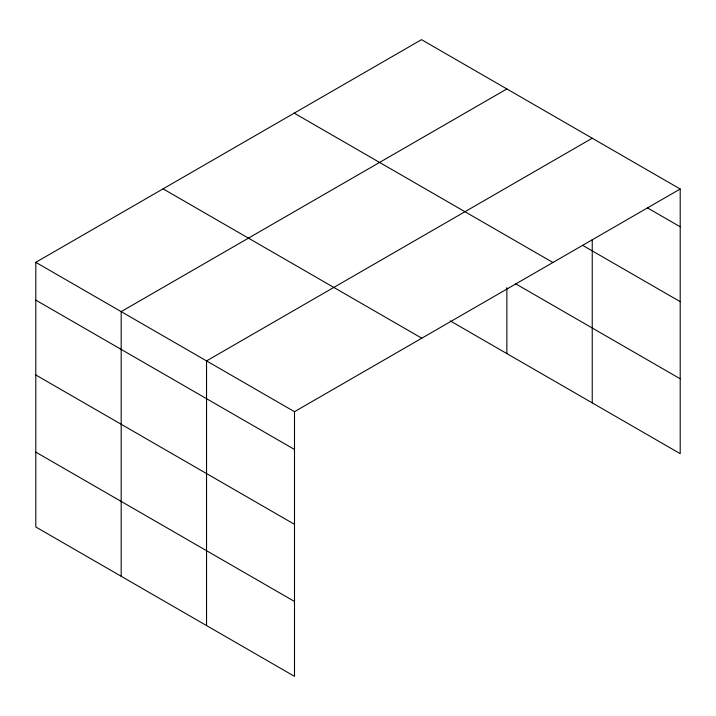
<?xml version="1.0" encoding="UTF-8"?>
<svg xmlns="http://www.w3.org/2000/svg" width="716" height="716" viewBox="0 0 716 716"><rect width="100%" height="100%" fill="white"/><g stroke="black" fill="none" stroke-linecap="round" stroke-linejoin="round"><path stroke-width="1.07" d="M35.8 262.333L294.5 411.691L294.5 676.343L35.8 526.985L35.8 262.333L421.5 39.657L680.2 189.015L680.2 453.667L450.275 320.92M506.865 88.945L121.174 311.621L121.174 576.273M592.239 138.233L206.548 360.909L206.548 625.56M294.5 411.691L680.2 189.015M647.336 207.819L680.2 226.793M582.645 245.337L680.2 301.66M294.213 113.137L552.922 262.504M515.502 283.706L680.2 378.8M163.078 188.854L421.787 338.212M35.8 300.111L294.5 449.469M35.8 374.978L294.5 524.336M35.8 452.118L294.5 601.476M592.239 239.699L592.239 402.884M506.865 287.662L506.865 353.597"/></g></svg>
